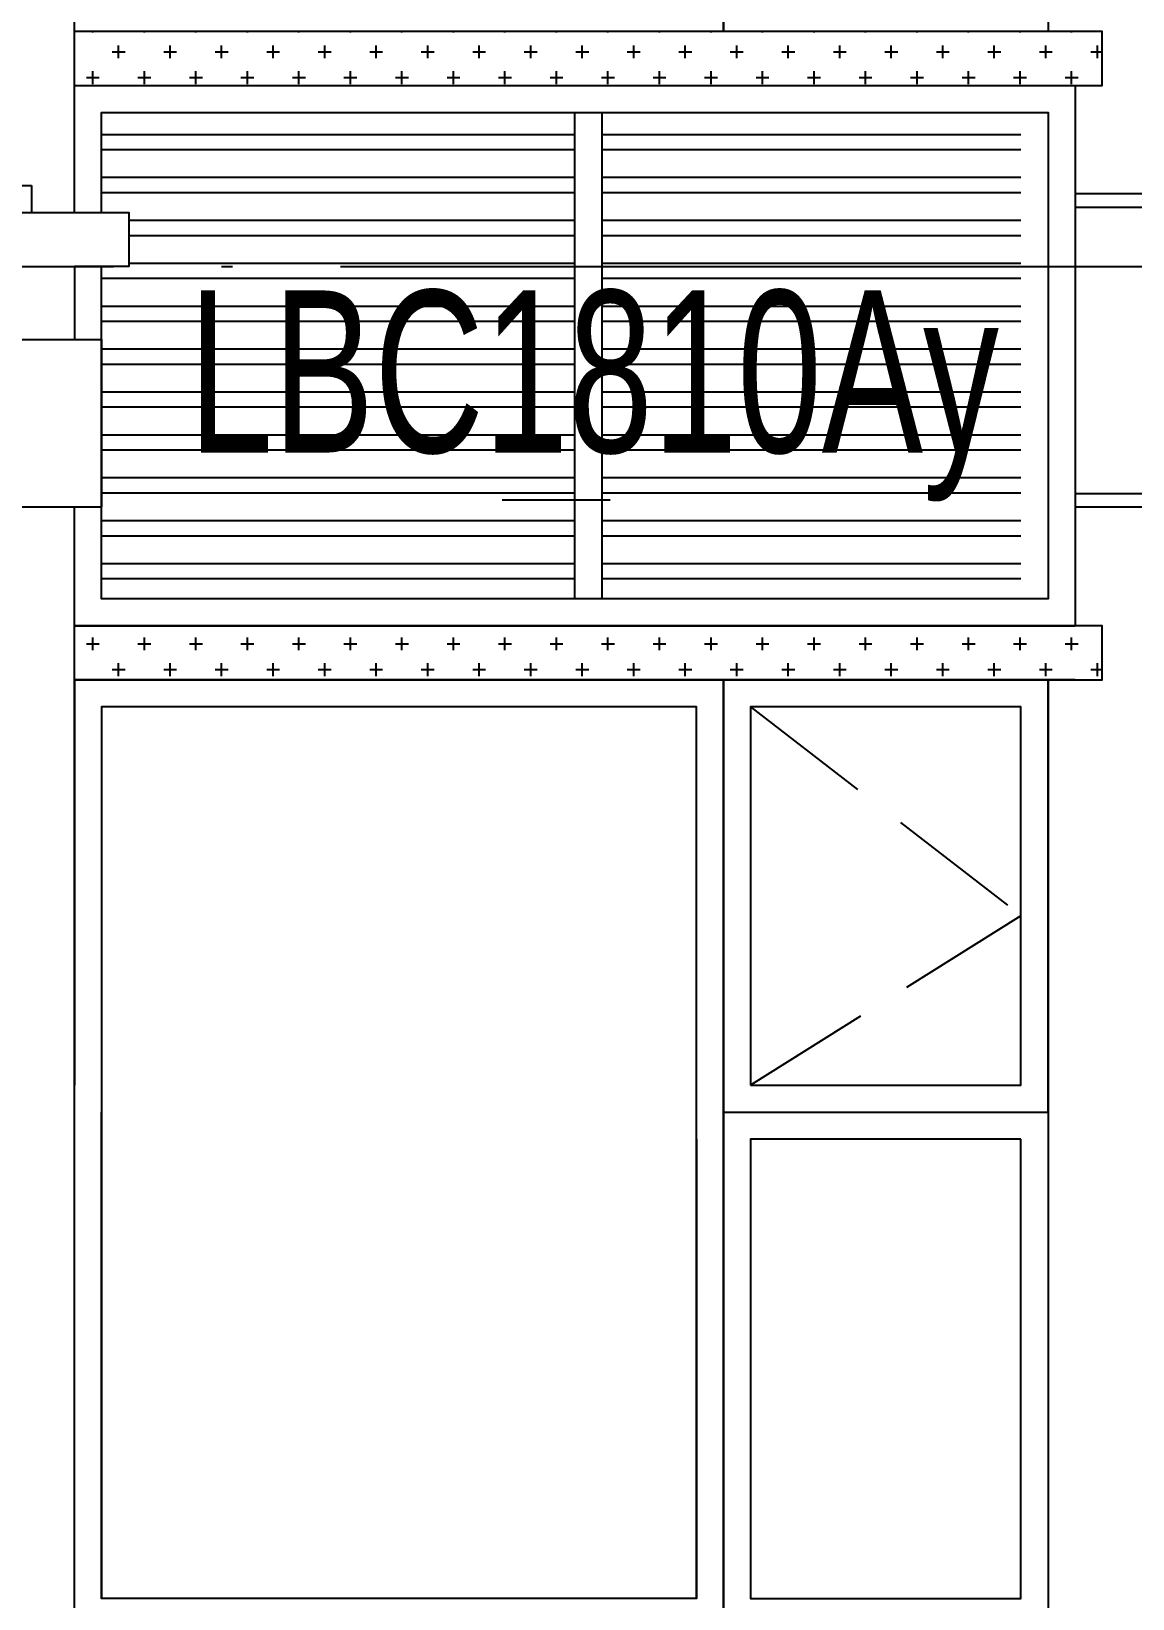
# Model space of a CAD drawing. Extents: x -12446 to 284554, y -295110 to 165007.
# Drawn here: x 69422 to 71458, y -246069 to -243169 of the extents above; entities that cross this region are included whole.
import ezdxf
from ezdxf.enums import TextEntityAlignment as Align

# ---------------------------------------------------------------- set-up
doc = ezdxf.new("R2010")
doc.units = 0
doc.header["$LTSCALE"] = 1000
doc.linetypes.add('AX-14-E$0$AX-85-M02$0$DASH', pattern=[0.35, 0.25, -0.1])
doc.linetypes.add('AX-14-E$0$DOTE', pattern=[2.42, 2, -0.2, 0.02, -0.2])
doc.layers.get('0').update_dxf_attribs({"linetype": 'CONTINUOUS'})
doc.layers.get('Defpoints').update_dxf_attribs({"linetype": 'CONTINUOUS'})
for name, color, linetype in [('A-Anno-Note', 241, 'CONTINUOUS'), ('AX-14-comp-tc$0$AX-T-LMCZ-Z$0$AX-13-E01-E03$0$A-Detl-Patt', 8, 'CONTINUOUS'), ('AX-14-comp-tc$0$AX-T-LMCZ-Z$1$AX-13-E01-E03$0$家具与填充', 251, 'CONTINUOUS'), ('AX-14-E$0$A-Detl-Fine', 152, 'CONTINUOUS'), ('AX-14-E$0$A-Detl-Medm', 40, 'CONTINUOUS'), ('AX-14-E$0$A-Detl-Patt', 8, 'CONTINUOUS'), ('AX-14-E$0$A-Detl-Thin', 131, 'CONTINUOUS'), ('AX-14-E$0$A-Wind-Iden', 11, 'CONTINUOUS')]:
    doc.layers.add(name, color=color, linetype=linetype)
doc.layers.add('AX-14-E$0$A-Grid', color=222, linetype='AX-14-E$0$DOTE', plot=False)
doc.styles.add('AX-14-E$0$_TCH_DIM', font='JZFZ_ENA', dxfattribs={"width": 0.7, "bigfont": 'JZFZ_CNB'})

# ---------------------------------------------------------------- blocks, each defined once
blk = doc.blocks.new('AX-14-E$0$A$C1980769A')
at = {"layer": 'AX-14-E$0$A-Detl-Patt'}
h = blk.add_hatch(dxfattribs=at)
h.set_pattern_fill('STEEL', color=256, scale=50, angle=135)
h.set_pattern_definition([(180, (-2388.15, -342499.556), (-7e-15, -79.375), []), (180, (-2416.21, -342527.62), (-7e-15, -79.375), [])])
h.paths.add_polyline_path([(12950, 1050), (12175, 1050), (12175, 150), (12950, 150)])
h.paths.add_polyline_path([(11250, 865), (11300, 865), (11300, 765), (11250, 765), (11250, 150), (12125, 150), (12125, 1050), (11250, 1050)])
at = {"layer": 'AX-14-E$0$A-Detl-Fine'}
for points in [[(12350, 1250), (12350, 2900), (11250, 2900), (11250, 1250)], [(12350, 2100), (12350, 1250), (11250, 1250), (11250, 2150)], [(11250, 865), (11250, 1050), (13000, 1050), (13000, 150), (11250, 150), (11250, 690)], [(11250, 690), (11250, 765)]]:
    blk.add_lwpolyline(points, dxfattribs=at)
for points in [[(12450, 2200), (12950, 2200), (12950, 2900), (12450, 2900)], [(12950, 2100), (12450, 2100), (12450, 1250), (12950, 1250)], [(12125, 1050), (12175, 1050), (12175, 150), (12125, 150)]]:
    blk.add_lwpolyline(points, close=True, dxfattribs=at)
at = {"layer": 'AX-14-E$0$A-Detl-Patt', "linetype": 'AX-14-E$0$AX-85-M02$0$DASH'}
blk.add_lwpolyline([(12450, 2900), (12950, 2513.7), (12450, 2200)], dxfattribs=at)
at = {"layer": 'AX-14-E$0$A-Detl-Thin'}
for p, q in [((13000, 2950), (13000, 1200)), ((13050, 1100), (13050, 100)), ((7300, 765), (11200, 765)), ((7300, 630), (11200, 630)), ((7250, 320), (11250, 320)), ((11200, 0), (11200, 320)), ((11200, 100), (13050, 100)), ((13050, 0), (11200, 0))]:
    blk.add_line(p, q, dxfattribs=at)
for points in [[(11800, 2950), (11200, 2950), (11200, 2200)], [(12400, 2150), (12400, 2950), (11800, 2950)], [(11200, 1350), (11200, 2200)], [(12400, 2150), (13000, 2150), (13000, 1200), (11200, 1200), (11200, 2200)], [(12400, 2150), (13000, 2150)], [(11200, 1100), (13100, 1100), (13100, 1200), (11200, 1200)], [(11200, 0), (13100, 0), (13100, 100), (11200, 100)]]:
    blk.add_lwpolyline(points, dxfattribs=at)
for points in [[(12400, 2150), (13000, 2150), (13000, 2950), (12400, 2950)], [(12400, 2150), (12400, 1200)]]:
    blk.add_lwpolyline(points, close=True, dxfattribs=at)
blk.add_wipeout([(7379.8, 915), (11200, 915), (11200, 865), (7379.8, 865)]).dxf.layer = 'AX-14-E$0$A-Detl-Thin'
for p, q in [((11200, 865), (11200, 3270)), ((7379.8, 915), (11120.2, 915)), ((7379.8, 865), (11200, 865))]:
    blk.add_line(p, q, dxfattribs=at)
blk.add_lwpolyline([(11120.2, 915), (11120.2, 865), (11300, 865), (11300, 765), (11200, 765), (11200, 630), (11250, 630), (11250, 320)], dxfattribs=at)
blk = doc.blocks.new('AX-14-E$0$awrhhrejreyhre')
at = {"layer": 'AX-14-E$0$A-Detl-Patt'}
for p, q in [((157211.3, 165003.8), (158411.3, 165003.8)), ((157211.3, 164978.8), (158411.3, 164978.8)), ((157211.3, 164448.8), (158411.3, 164448.8)), ((157211.3, 164423.8), (158411.3, 164423.8))]:
    blk.add_line(p, q, dxfattribs=at)
blk = doc.blocks.new('AX-14-comp-tc')
at = {"layer": 'AX-14-comp-tc$0$AX-T-LMCZ-Z$0$AX-13-E01-E03$0$A-Detl-Patt'}
h = blk.add_hatch(dxfattribs=at)
h.set_pattern_fill('CROSS', color=256, scale=30)
h.set_pattern_definition([(0, (-91068.034, -415276.595), (47.625, 47.625), [23.8125, -71.4375]), (90, (-91056.13, -415288.5), (-47.625, 47.625), [23.8125, -71.4375])])
h.paths.add_polyline_path([(69347.5, -249591.9), (71247.5, -249591.9), (71247.5, -249691.9), (69347.5, -249691.9)])
h.paths.add_polyline_path([(69347.5, -250691.9), (71247.5, -250691.9), (71247.5, -250791.9), (69347.5, -250791.9)])
at = {"layer": 'AX-14-comp-tc$0$AX-T-LMCZ-Z$1$AX-13-E01-E03$0$家具与填充'}
h = blk.add_hatch(dxfattribs=at)
h.set_pattern_fill('AR-SAND', color=256, scale=24)
h.set_pattern_definition([(37.5, (-86013.83, -414895.72), (-1.920038, 58.729588), [0, -46.3296, 0, -51.816, 0, -49.53]), (7.5, (-86013.83, -414895.72), (53.942794, 86.019012), [0, -24.9936, 0, -41.7576, 0, -16.002]), (327.5, (-86051.32, -414895.72), (94.919084, 0.172462), [0, -15.24, 0, -54.864, 0, -71.628]), (317.5, (-86051.32, -414895.72), (91.626774, 26.75152), [0, -7.62, 0, -35.9664, 0, -41.148])])
h.paths.add_polyline_path([(75844.1, -252711.9), (77850.9, -252711.9), (77857.5, -253643.6), (75732.8, -253640.2)], flags=16)
h.paths.add_polyline_path([(80647.5, -252641.9), (80647.5, -252681.9), (80697.5, -252681.9), (80697.5, -252761.9), (80717.5, -252761.9), (80717.5, -252792.1), (80786.5, -253061.9), (80837.5, -253061.9), (80837.5, -253101.9), (80852.4, -253140.7), (80877.5, -253321.9), (80847.5, -253321.9), (80847.5, -253421.9), (80947.5, -253421.9), (80947.5, -253641.9), (79047.5, -253641.9), (79047.5, -252641.9)])
h.paths.add_polyline_path([(69647.5, -252641.9), (69647.5, -252681.9), (69597.5, -252681.9), (69597.5, -252761.9), (69577.5, -252761.9), (69577.5, -252792.1), (69508.4, -253061.9), (69457.5, -253061.9), (69457.5, -253101.9), (69442.5, -253140.7), (69417.5, -253321.9), (69447.5, -253321.9), (69447.5, -253421.9), (69347.5, -253421.9), (69347.5, -253641.9), (71247.5, -253641.9), (71247.5, -252641.9)], flags=17)
edge = h.paths.add_edge_path()
edge.add_line((69347.5, -252541.9), (69347.5, -252591.9))
edge.add_line((69347.5, -252591.9), (69647.5, -252591.9))
edge.add_line((69647.5, -252591.9), (69647.5, -252681.9))
edge.add_line((69647.5, -252681.9), (69597.5, -252681.9))
edge.add_line((69597.5, -252681.9), (69597.5, -252761.9))
edge.add_line((69597.5, -252761.9), (69577.5, -252761.9))
edge.add_line((69577.5, -252761.9), (69577.5, -252792.1))
edge.add_line((69577.5, -252792.1), (69508.4, -253061.9))
edge.add_line((69508.4, -253061.9), (69457.5, -253061.9))
edge.add_line((69457.5, -253061.9), (69457.5, -253101.9))
edge.add_line((69457.5, -253101.9), (69442.5, -253140.7))
edge.add_line((69442.5, -253140.7), (69437.5, -253181.9))
edge.add_line((69437.5, -253181.9), (69417.5, -253321.9))
edge.add_line((69417.5, -253321.9), (69447.5, -253321.9))
edge.add_line((69447.5, -253321.9), (69447.5, -253421.9))
edge.add_line((69447.5, -253421.9), (69347.5, -253421.9))
edge.add_line((69347.5, -253421.9), (69347.5, -253531.9))
edge.add_line((69347.5, -253531.9), (69347.5, -253741.9))
edge.add_line((69347.5, -253741.9), (74598.9, -253741.9))
edge.add_line((74598.9, -253741.9), (74637.9, -254041.9))
edge.add_line((74637.9, -254041.9), (75657, -254041.9))
edge.add_line((75657, -254041.9), (75697.8, -253741.9))
edge.add_line((75697.8, -253741.9), (80947.5, -253741.9))
edge.add_line((80947.5, -253741.9), (80947.5, -253421.9))
edge.add_line((80947.5, -253421.9), (80847.5, -253421.9))
edge.add_line((80847.5, -253421.9), (80847.5, -253321.9))
edge.add_line((80847.5, -253321.9), (80877.5, -253321.9))
edge.add_line((80877.5, -253321.9), (80852.4, -253140.7))
edge.add_line((80852.4, -253140.7), (80837.5, -253101.9))
edge.add_line((80837.5, -253101.9), (80837.5, -253061.9))
edge.add_line((80837.5, -253061.9), (80786.5, -253061.9))
edge.add_line((80786.5, -253061.9), (80717.5, -252792.1))
edge.add_line((80717.5, -252792.1), (80717.5, -252761.9))
edge.add_line((80717.5, -252761.9), (80697.5, -252761.9))
edge.add_line((80697.5, -252761.9), (80697.5, -252681.9))
edge.add_line((80697.5, -252681.9), (80647.5, -252681.9))
edge.add_line((80647.5, -252681.9), (80647.5, -252591.9))
edge.add_line((80647.5, -252591.9), (80947.5, -252591.9))
edge.add_line((80947.5, -252591.9), (80947.5, -252541.9))
edge.add_line((80947.5, -252541.9), (75947.5, -252541.9))
edge.add_line((75947.5, -252541.9), (75947.5, -252341.9))
edge.add_line((75947.5, -252341.9), (74347.5, -252341.9))
edge.add_line((74347.5, -252341.9), (74347.5, -252541.9))
edge.add_line((74347.5, -252541.9), (69347.5, -252541.9))
edge.add_line((72447.5, -252711.9), (74447.5, -252711.9))
edge.add_line((74447.5, -252711.9), (74583.1, -253638.9))
edge.add_line((74583.1, -253638.9), (72447.5, -253643.4))
edge.add_line((72447.5, -253643.4), (72447.5, -252641.9))
blk = doc.blocks.new('AX-14-E$0$JB-WIDR-TAG')
at = {"layer": 'Defpoints'}
blk.add_line((-1.694, -2.375), (0.306, -2.375), dxfattribs=at)
at = {"style": 'AX-14-E$0$_TCH_DIM', "width": 0.7}
blk.add_attdef('WD_TAG', text='', height=3, dxfattribs=at).set_placement((0, 0), align=Align.MIDDLE_CENTER)
blk = doc.blocks.new('AX-14-E$0$wegwgewhrejsr')
at = {"layer": 'AX-14-E$0$A-Wind-Iden', "xscale": 100, "yscale": 100, "zscale": 100, "rotation": 3.415094585006376e-08}
blk.add_blockref('AX-14-E$0$JB-WIDR-TAG', (156321.2, 164674.5), dxfattribs=at).add_auto_attribs({'WD_TAG': 'LBC1810Ay'})
blk = doc.blocks.new('AX-14-E$0$A$C0FEA539C')
blk.add_wipeout([(100.1, 320), (100, 420), (132.6, 420), (130, 439.8), (110, 589.8), (90, 670), (90, 709.6), (39.1, 709.6), (-30, 999.8), (-30, 1030), (-50, 1030), (-50, 1100), (-100, 1100), (-100, 1200), (280, 1200), (280, 1250), (4120, 1250), (4120, 1200), (4500, 1200), (4500, 1100), (4450, 1100), (4450, 1030), (4430, 1030), (4430, 999.8), (4368.6, 710), (4310, 710), (4310, 670), (4290, 589.8), (4277.3, 482.3), (4267.3, 420.1), (4300, 419.8), (4300, 320)]).dxf.layer = 'AX-14-E$0$A-Detl-Medm'
blk = doc.blocks.new('AX-14-E')
at = {"layer": 'AX-14-E$0$A-Detl-Thin'}
blk.add_blockref('AX-14-E$0$A$C1980769A', (58301.6, -247319.4), dxfattribs=at)
blk.add_blockref('AX-14-E$0$A$C1980769A', (58301.6, -244369.4), dxfattribs=at)
at = {"layer": 'AX-14-E$0$A-Grid'}
blk.add_line((55473.5, -243604.4), (94520.7, -243604.4), dxfattribs=at)
at = {"layer": 'AX-14-E$0$A-Detl-Thin', "color": 6}
blk.add_blockref('AX-14-E$0$awrhhrejreyhre', (-85859.7, -408473.3), dxfattribs=at)
at = {"layer": 'AX-14-E$0$A-Detl-Thin'}
blk.add_blockref('AX-14-E$0$A$C0FEA539C', (65301.6, -247319.4), dxfattribs=at)
for name, p in [('AX-14-comp-tc', (152.8, 6422.5)), ('AX-14-E$0$wegwgewhrejsr', (-85859.7, -408473.3))]:
    blk.add_blockref(name, p, dxfattribs=at)

msp = doc.modelspace()

# ---------------------------------------------------------------- block references
at = {"layer": 'A-Anno-Note'}
msp.add_blockref('AX-14-E', (0, 0), dxfattribs=at)

doc.saveas('drawing.dxf')
